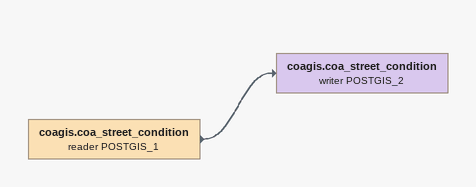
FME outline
coagis.coa_street_condition (reader POSTGIS_1)
    -> coagis.coa_street_condition (writer POSTGIS_2)
coagis.coa_street_condition (writer POSTGIS_2)
